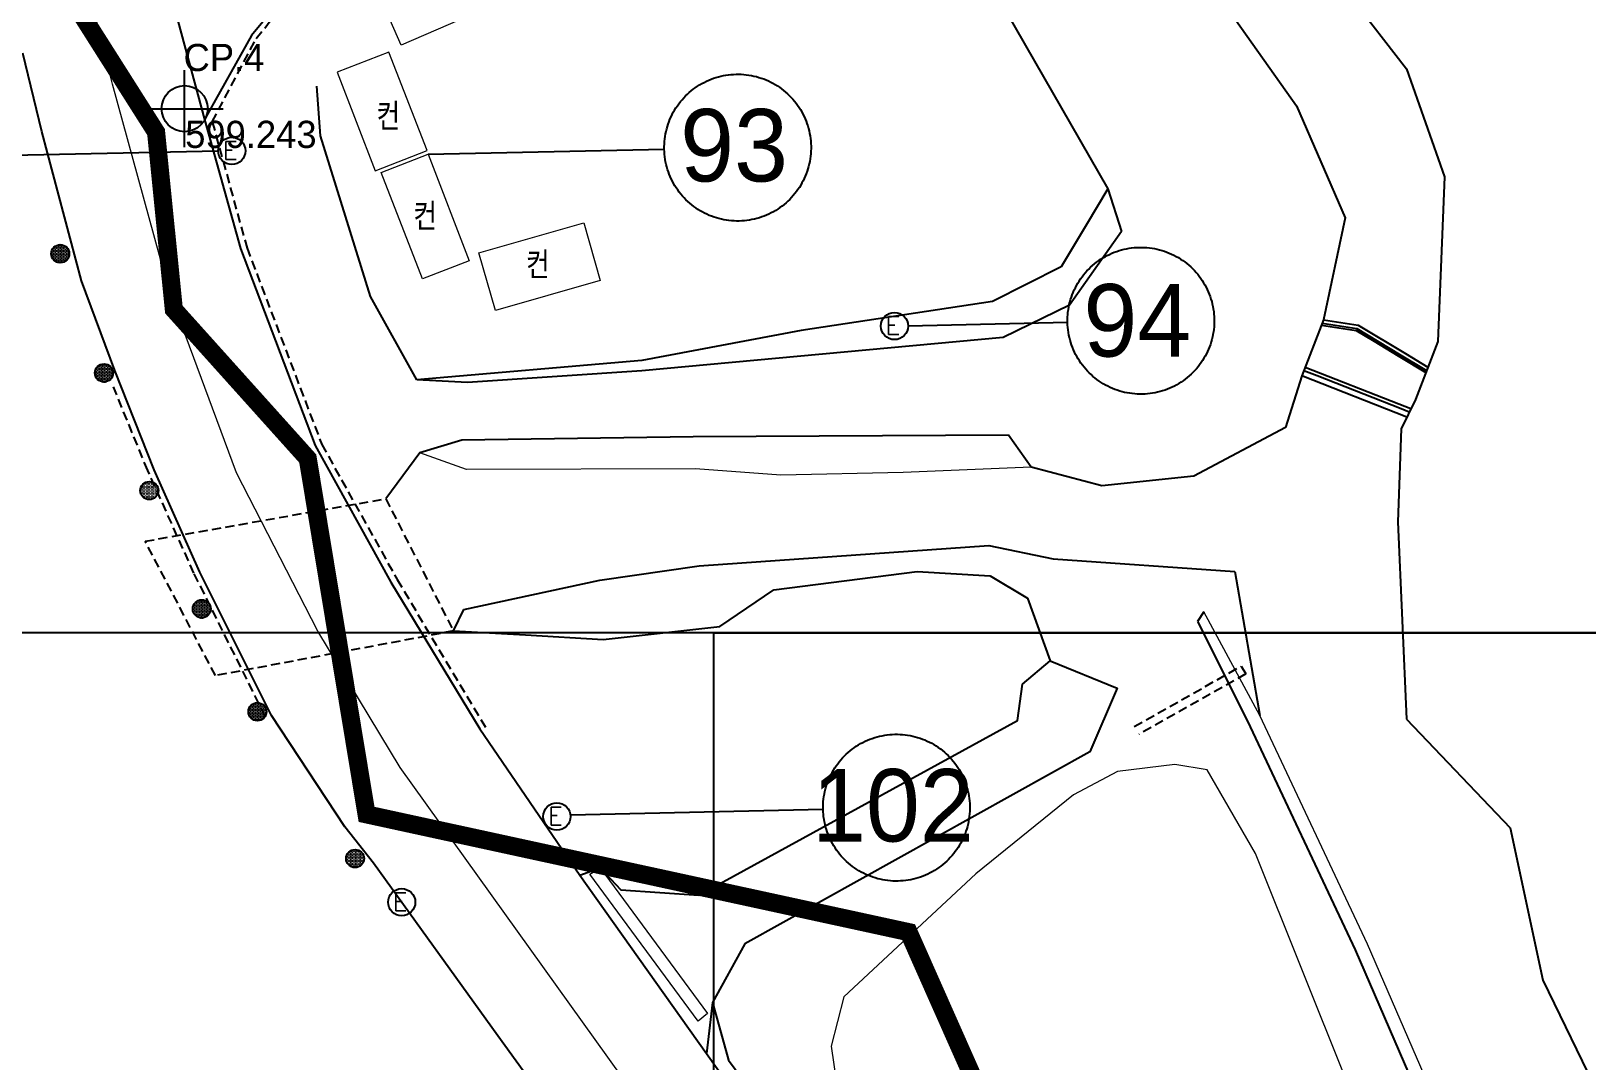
# Model space of a CAD drawing. Extents: x 296690 to 298491, y 586647 to 587790.
# Drawn here: x 297022 to 297107.9, y 587301.4 to 587358.2 of the extents above; entities that cross this region are included whole.
import ezdxf
from ezdxf.enums import TextEntityAlignment as Align

# ---------------------------------------------------------------- set-up
doc = ezdxf.new("R2010")
doc.units = 0
doc.header["$MEASUREMENT"] = 0
doc.linetypes.add('DASHED', pattern=[0.75, 0.5, -0.25])
doc.linetypes.add('PHANTOM2', pattern=[1.25, 0.625, -0.125, 0.125, -0.125, 0.125, -0.125])
for name, color, linetype in [('_0넘버링', 7, 'Continuous'), ('_조사구역', 6, 'Continuous'), ('가드레일', 114, 'Continuous'), ('갈매기표지판', 2, 'Continuous'), ('기준점', 1, 'Continuous'), ('낙차공', 6, 'Continuous'), ('도로_아스콘', 1, 'Continuous'), ('도로_콘크리트', 7, 'Continuous'), ('석축_상단', 25, 'SUKCHUK'), ('수로(관)', 144, 'DASHED'), ('수로(박스)', 5, 'DASHED'), ('옹벽_상단', 2, 'ONGBYUCK'), ('전력주', 2, 'Continuous'), ('지형_상단', 7, 'SUNGJEULTO'), ('지형_하단', 7, 'Continuous'), ('콘크리트', 7, 'Continuous'), ('현황 텍스트', 7, 'Continuous')]:
    doc.layers.add(name, color=color, linetype=linetype)
for name, color, linetype, lineweight in [('건물', 7, 'Continuous', 20), ('밭', 3, 'Continuous', 18), ('석축_하단', 30, 'Continuous', 18), ('스틸그레이팅', 140, 'Continuous', 18), ('중앙선', 2, 'Continuous', 18)]:
    doc.layers.add(name, color=color, linetype=linetype, lineweight=lineweight)
doc.styles.add('GHS', font='simplex.shx', dxfattribs={"bigfont": 'ngsw.shx'})
doc.styles.add('JKS_FONT', font='', dxfattribs={"height": 1.5})
doc.styles.add('sks-ghs', font='romans.shx', dxfattribs={"bigfont": 'ghs.shx'})
doc.styles.get('JKS_FONT').set_extended_font_data('Expo M')
doc.linetypes.add('ONGBYUCK', pattern='A,1,0,[")",sks-ghs,S=0.5,R=90,X=0.5,Y=0],2', length=3)
doc.linetypes.add('SUKCHUK', pattern='A,1,["V",sks-ghs,S=0.5,R=0,X=0.5,Y=0],0.25,["V",sks-ghs,S=0.5,R=0,X=0.5,Y=0],0.25,["V",sks-ghs,S=0.5,R=0,X=0.5,Y=0],1', length=2.5)
doc.linetypes.add('SUNGJEULTO', pattern='A,0.25,["|",sks-ghs,S=0.3,R=0,X=0.5,Y=0.1],0.55,["|",sks-ghs,S=0.15,R=0,X=0.5,Y=0.05],0.25', length=1.05)

# ---------------------------------------------------------------- blocks, each defined once
blk = doc.blocks.new('전력주')
at = {"layer": '전력주'}
blk.add_circle((0, 0), 0.75, dxfattribs=at)
at = {"layer": '전력주', "style": 'GHS'}
blk.add_text('E', height=1, rotation=359.99952, dxfattribs=at).set_placement((-0.496, -0.477))
blk = doc.blocks.new('갈매기표지판')
at = {"layer": '갈매기표지판'}
h = blk.add_hatch(dxfattribs=at)
h.set_pattern_fill('DOTS', color=256, scale=0.05, style=0)
h.set_pattern_definition([(0, (-231375.344, -556118.692), (0.0396875, 0.079375), [0, -0.079375])])
edge = h.paths.add_edge_path()
edge.add_arc((0, 0), 0.5, 0, 360)
blk.add_circle((0, 0), 0.5, dxfattribs=at)
blk = doc.blocks.new('기준점')
at = {"layer": '기준점', "linetype": 'Continuous'}
for p, q in [((0, -2.121), (0, 2.121)), ((-2.121, 0), (2.121, 0))]:
    blk.add_line(p, q, dxfattribs=at)
blk.add_circle((0, 0), 1.272, dxfattribs=at)

msp = doc.modelspace()

# ---------------------------------------------------------------- linework, layer by layer
for points in [[(297006.225, 587324.974), (297006.225, 587599.974), (297456.225, 587599.974), (297456.225, 587324.974), (297006.225, 587324.974)], [(297059.725, 587049.974), (297059.725, 587324.974), (297509.725, 587324.974), (297509.725, 587049.974), (297059.725, 587049.974)]]:
    msp.add_lwpolyline(points)
at = {"layer": '_0넘버링', "linetype": 'Continuous'}
for p, q in [((297032.37, 587351.551), (297012.337, 587351.121)), ((297043.954, 587351.375), (297056.987, 587351.654)), ((297070.442, 587341.915), (297079.241, 587342.104)), ((297051.806, 587314.942), (297065.752, 587315.241))]:
    msp.add_line(p, q, dxfattribs=at)
for points in [[(297056.987, 587351.654), (297056.987, 587351.795), (297056.991, 587351.937), (297057, 587352.078), (297057.015, 587352.218), (297057.034, 587352.358), (297057.058, 587352.498), (297057.087, 587352.636), (297057.12, 587352.773), (297057.159, 587352.909), (297057.202, 587353.044), (297057.25, 587353.177), (297057.302, 587353.308), (297057.359, 587353.438), (297057.421, 587353.565), (297057.486, 587353.69), (297057.557, 587353.813), (297057.631, 587353.933), (297057.71, 587354.051), (297057.792, 587354.165), (297057.879, 587354.277), (297057.969, 587354.386), (297058.063, 587354.491), (297058.161, 587354.593), (297058.263, 587354.692), (297058.367, 587354.787), (297058.475, 587354.878), (297058.586, 587354.966), (297058.7, 587355.049), (297058.817, 587355.129), (297058.937, 587355.204), (297059.059, 587355.275), (297059.183, 587355.342), (297059.31, 587355.405), (297059.439, 587355.463), (297059.57, 587355.516), (297059.703, 587355.565), (297059.837, 587355.609), (297059.973, 587355.649), (297060.11, 587355.683), (297060.248, 587355.713), (297060.387, 587355.738), (297060.527, 587355.759), (297060.667, 587355.774), (297060.808, 587355.784), (297060.95, 587355.79), (297061.091, 587355.791), (297061.232, 587355.786), (297061.373, 587355.777), (297061.514, 587355.763), (297061.654, 587355.744), (297061.794, 587355.72), (297061.932, 587355.691), (297062.069, 587355.657), (297062.205, 587355.619), (297062.34, 587355.575), (297062.473, 587355.528), (297062.604, 587355.475), (297062.734, 587355.418), (297062.861, 587355.357), (297062.986, 587355.291), (297063.109, 587355.221), (297063.229, 587355.146), (297063.346, 587355.068), (297063.461, 587354.985), (297063.573, 587354.898), (297063.682, 587354.808), (297063.787, 587354.714), (297063.889, 587354.616), (297063.988, 587354.515), (297064.083, 587354.41), (297064.174, 587354.302), (297064.261, 587354.191), (297064.345, 587354.077), (297064.424, 587353.96), (297064.5, 587353.841), (297064.571, 587353.718), (297064.638, 587353.594), (297064.7, 587353.467), (297064.758, 587353.338), (297064.812, 587353.207), (297064.861, 587353.075), (297064.905, 587352.94), (297064.945, 587352.805), (297064.979, 587352.668), (297065.009, 587352.529), (297065.034, 587352.39), (297065.055, 587352.25), (297065.07, 587352.11), (297065.08, 587351.969), (297065.086, 587351.828), (297065.086, 587351.686), (297065.082, 587351.545), (297065.073, 587351.404), (297065.058, 587351.263), (297065.039, 587351.123), (297065.015, 587350.984), (297064.987, 587350.845), (297064.953, 587350.708), (297064.914, 587350.572), (297064.871, 587350.437), (297064.823, 587350.304), (297064.771, 587350.173), (297064.714, 587350.044), (297064.653, 587349.916), (297064.587, 587349.791), (297064.516, 587349.669), (297064.442, 587349.548), (297064.363, 587349.431), (297064.281, 587349.316), (297064.194, 587349.204), (297064.104, 587349.096), (297064.01, 587348.99), (297063.912, 587348.888), (297063.811, 587348.79), (297063.706, 587348.695), (297063.598, 587348.603), (297063.487, 587348.516), (297063.373, 587348.432), (297063.256, 587348.353), (297063.136, 587348.277), (297063.014, 587348.206), (297062.89, 587348.139), (297062.763, 587348.077), (297062.634, 587348.019), (297062.503, 587347.965), (297062.37, 587347.917), (297062.236, 587347.872), (297062.1, 587347.833), (297061.963, 587347.798), (297061.825, 587347.768), (297061.686, 587347.743), (297061.546, 587347.723), (297061.406, 587347.707), (297061.265, 587347.697), (297061.123, 587347.692), (297060.982, 587347.691), (297060.841, 587347.695), (297060.7, 587347.705), (297060.559, 587347.719), (297060.419, 587347.738), (297060.28, 587347.762), (297060.141, 587347.791), (297060.004, 587347.824), (297059.868, 587347.863), (297059.733, 587347.906), (297059.6, 587347.954), (297059.469, 587348.006), (297059.34, 587348.063), (297059.212, 587348.125), (297059.087, 587348.191), (297058.964, 587348.261), (297058.844, 587348.335), (297058.727, 587348.414), (297058.612, 587348.496), (297058.5, 587348.583), (297058.392, 587348.673), (297058.286, 587348.768), (297058.184, 587348.865), (297058.085, 587348.967), (297057.99, 587349.071), (297057.899, 587349.179), (297057.812, 587349.29), (297057.728, 587349.404), (297057.649, 587349.521), (297057.573, 587349.641), (297057.502, 587349.763), (297057.435, 587349.888), (297057.373, 587350.014), (297057.315, 587350.143), (297057.261, 587350.274), (297057.212, 587350.407), (297057.168, 587350.541), (297057.129, 587350.677), (297057.094, 587350.814), (297057.064, 587350.952), (297057.039, 587351.091), (297057.019, 587351.231), (297057.003, 587351.372), (297056.993, 587351.513), (297056.987, 587351.654)], [(297079.241, 587342.104), (297079.24, 587342.245), (297079.244, 587342.386), (297079.254, 587342.527), (297079.268, 587342.668), (297079.287, 587342.808), (297079.311, 587342.948), (297079.34, 587343.086), (297079.373, 587343.223), (297079.412, 587343.359), (297079.455, 587343.494), (297079.503, 587343.627), (297079.555, 587343.758), (297079.612, 587343.888), (297079.674, 587344.015), (297079.74, 587344.14), (297079.81, 587344.263), (297079.884, 587344.383), (297079.963, 587344.5), (297080.045, 587344.615), (297080.132, 587344.727), (297080.223, 587344.836), (297080.317, 587344.941), (297080.414, 587345.043), (297080.516, 587345.142), (297080.62, 587345.237), (297080.728, 587345.328), (297080.839, 587345.415), (297080.954, 587345.499), (297081.07, 587345.579), (297081.19, 587345.654), (297081.312, 587345.725), (297081.437, 587345.792), (297081.563, 587345.854), (297081.692, 587345.912), (297081.823, 587345.966), (297081.956, 587346.015), (297082.09, 587346.059), (297082.226, 587346.099), (297082.363, 587346.133), (297082.501, 587346.163), (297082.64, 587346.188), (297082.78, 587346.209), (297082.921, 587346.224), (297083.062, 587346.234), (297083.203, 587346.24), (297083.344, 587346.24), (297083.486, 587346.236), (297083.627, 587346.227), (297083.767, 587346.212), (297083.907, 587346.193), (297084.047, 587346.169), (297084.185, 587346.141), (297084.322, 587346.107), (297084.458, 587346.068), (297084.593, 587346.025), (297084.726, 587345.977), (297084.857, 587345.925), (297084.987, 587345.868), (297085.114, 587345.807), (297085.239, 587345.741), (297085.362, 587345.671), (297085.482, 587345.596), (297085.6, 587345.517), (297085.714, 587345.435), (297085.826, 587345.348), (297085.935, 587345.258), (297086.04, 587345.164), (297086.142, 587345.066), (297086.241, 587344.965), (297086.336, 587344.86), (297086.427, 587344.752), (297086.515, 587344.641), (297086.598, 587344.527), (297086.678, 587344.41), (297086.753, 587344.29), (297086.824, 587344.168), (297086.891, 587344.044), (297086.954, 587343.917), (297087.012, 587343.788), (297087.065, 587343.657), (297087.114, 587343.524), (297087.158, 587343.39), (297087.198, 587343.254), (297087.232, 587343.117), (297087.262, 587342.979), (297087.288, 587342.84), (297087.308, 587342.7), (297087.323, 587342.56), (297087.334, 587342.419), (297087.339, 587342.277), (297087.34, 587342.136), (297087.335, 587341.995), (297087.326, 587341.854), (297087.312, 587341.713), (297087.293, 587341.573), (297087.269, 587341.434), (297087.24, 587341.295), (297087.206, 587341.158), (297087.168, 587341.022), (297087.124, 587340.887), (297087.077, 587340.754), (297087.024, 587340.623), (297086.967, 587340.494), (297086.906, 587340.366), (297086.84, 587340.241), (297086.77, 587340.118), (297086.695, 587339.998), (297086.617, 587339.881), (297086.534, 587339.766), (297086.447, 587339.654), (297086.357, 587339.546), (297086.263, 587339.44), (297086.165, 587339.338), (297086.064, 587339.239), (297085.959, 587339.144), (297085.851, 587339.053), (297085.74, 587338.966), (297085.626, 587338.882), (297085.509, 587338.803), (297085.39, 587338.727), (297085.267, 587338.656), (297085.143, 587338.589), (297085.016, 587338.527), (297084.887, 587338.469), (297084.756, 587338.415), (297084.624, 587338.366), (297084.489, 587338.322), (297084.354, 587338.283), (297084.217, 587338.248), (297084.078, 587338.218), (297083.939, 587338.193), (297083.799, 587338.173), (297083.659, 587338.157), (297083.518, 587338.147), (297083.377, 587338.141), (297083.235, 587338.141), (297083.094, 587338.145), (297082.953, 587338.154), (297082.812, 587338.169), (297082.672, 587338.188), (297082.533, 587338.212), (297082.394, 587338.241), (297082.257, 587338.274), (297082.121, 587338.313), (297081.986, 587338.356), (297081.853, 587338.404), (297081.722, 587338.456), (297081.593, 587338.513), (297081.465, 587338.575), (297081.34, 587338.64), (297081.218, 587338.711), (297081.097, 587338.785), (297080.98, 587338.864), (297080.865, 587338.946), (297080.753, 587339.033), (297080.645, 587339.123), (297080.539, 587339.217), (297080.437, 587339.315), (297080.339, 587339.417), (297080.244, 587339.521), (297080.152, 587339.629), (297080.065, 587339.74), (297079.981, 587339.854), (297079.902, 587339.971), (297079.826, 587340.091), (297079.755, 587340.213), (297079.688, 587340.337), (297079.626, 587340.464), (297079.568, 587340.593), (297079.514, 587340.724), (297079.466, 587340.857), (297079.421, 587340.991), (297079.382, 587341.127), (297079.347, 587341.264), (297079.317, 587341.402), (297079.292, 587341.541), (297079.272, 587341.681), (297079.256, 587341.822), (297079.246, 587341.962), (297079.241, 587342.104)], [(297065.752, 587315.241), (297065.751, 587315.382), (297065.755, 587315.523), (297065.765, 587315.664), (297065.779, 587315.805), (297065.798, 587315.945), (297065.822, 587316.084), (297065.851, 587316.223), (297065.885, 587316.36), (297065.923, 587316.496), (297065.966, 587316.631), (297066.014, 587316.764), (297066.066, 587316.895), (297066.123, 587317.025), (297066.185, 587317.152), (297066.251, 587317.277), (297066.321, 587317.4), (297066.395, 587317.52), (297066.474, 587317.637), (297066.557, 587317.752), (297066.643, 587317.864), (297066.734, 587317.972), (297066.828, 587318.078), (297066.926, 587318.18), (297067.027, 587318.279), (297067.132, 587318.374), (297067.239, 587318.465), (297067.351, 587318.552), (297067.465, 587318.636), (297067.581, 587318.715), (297067.701, 587318.791), (297067.823, 587318.862), (297067.948, 587318.929), (297068.075, 587318.991), (297068.203, 587319.049), (297068.334, 587319.103), (297068.467, 587319.152), (297068.601, 587319.196), (297068.737, 587319.235), (297068.874, 587319.27), (297069.012, 587319.3), (297069.151, 587319.325), (297069.291, 587319.345), (297069.432, 587319.361), (297069.573, 587319.371), (297069.714, 587319.377), (297069.855, 587319.377), (297069.997, 587319.373), (297070.138, 587319.364), (297070.278, 587319.349), (297070.418, 587319.33), (297070.558, 587319.306), (297070.696, 587319.277), (297070.834, 587319.244), (297070.97, 587319.205), (297071.104, 587319.162), (297071.237, 587319.114), (297071.369, 587319.062), (297071.498, 587319.005), (297071.625, 587318.944), (297071.75, 587318.878), (297071.873, 587318.807), (297071.993, 587318.733), (297072.111, 587318.654), (297072.225, 587318.572), (297072.337, 587318.485), (297072.446, 587318.395), (297072.551, 587318.301), (297072.653, 587318.203), (297072.752, 587318.101), (297072.847, 587317.997), (297072.938, 587317.889), (297073.026, 587317.778), (297073.109, 587317.664), (297073.189, 587317.547), (297073.264, 587317.427), (297073.335, 587317.305), (297073.402, 587317.181), (297073.465, 587317.054), (297073.523, 587316.925), (297073.576, 587316.794), (297073.625, 587316.661), (297073.669, 587316.527), (297073.709, 587316.391), (297073.744, 587316.254), (297073.773, 587316.116), (297073.799, 587315.977), (297073.819, 587315.837), (297073.834, 587315.697), (297073.845, 587315.556), (297073.85, 587315.414), (297073.851, 587315.273), (297073.846, 587315.132), (297073.837, 587314.991), (297073.823, 587314.85), (297073.804, 587314.71), (297073.78, 587314.571), (297073.751, 587314.432), (297073.717, 587314.295), (297073.679, 587314.159), (297073.636, 587314.024), (297073.588, 587313.891), (297073.535, 587313.76), (297073.478, 587313.63), (297073.417, 587313.503), (297073.351, 587313.378), (297073.281, 587313.255), (297073.206, 587313.135), (297073.128, 587313.018), (297073.045, 587312.903), (297072.959, 587312.791), (297072.868, 587312.683), (297072.774, 587312.577), (297072.676, 587312.475), (297072.575, 587312.376), (297072.47, 587312.281), (297072.362, 587312.19), (297072.251, 587312.103), (297072.137, 587312.019), (297072.02, 587311.94), (297071.901, 587311.864), (297071.778, 587311.793), (297071.654, 587311.726), (297071.527, 587311.664), (297071.398, 587311.606), (297071.267, 587311.552), (297071.135, 587311.503), (297071, 587311.459), (297070.865, 587311.42), (297070.728, 587311.385), (297070.589, 587311.355), (297070.45, 587311.33), (297070.31, 587311.31), (297070.17, 587311.294), (297070.029, 587311.284), (297069.888, 587311.278), (297069.746, 587311.278), (297069.605, 587311.282), (297069.464, 587311.291), (297069.323, 587311.306), (297069.183, 587311.325), (297069.044, 587311.349), (297068.905, 587311.378), (297068.768, 587311.411), (297068.632, 587311.45), (297068.497, 587311.493), (297068.364, 587311.541), (297068.233, 587311.593), (297068.104, 587311.65), (297067.976, 587311.711), (297067.851, 587311.777), (297067.729, 587311.848), (297067.609, 587311.922), (297067.491, 587312.001), (297067.376, 587312.083), (297067.265, 587312.17), (297067.156, 587312.26), (297067.05, 587312.354), (297066.948, 587312.452), (297066.85, 587312.554), (297066.755, 587312.658), (297066.663, 587312.766), (297066.576, 587312.877), (297066.492, 587312.991), (297066.413, 587313.108), (297066.338, 587313.228), (297066.266, 587313.35), (297066.199, 587313.474), (297066.137, 587313.601), (297066.079, 587313.73), (297066.025, 587313.861), (297065.977, 587313.994), (297065.932, 587314.128), (297065.893, 587314.264), (297065.858, 587314.401), (297065.828, 587314.539), (297065.803, 587314.678), (297065.783, 587314.818), (297065.768, 587314.958), (297065.757, 587315.099), (297065.752, 587315.241)]]:
    msp.add_lwpolyline(points, dxfattribs=at)
at = {"layer": '_조사구역', "color": 1, "linetype": 'PHANTOM2', "ltscale": 10, "const_width": 1, "flags": 128}
msp.add_lwpolyline([(296888.84, 587577.288), (296916.15, 587564.873), (296917.156, 587546.984), (296944.065, 587499.885), (296962.635, 587506.346), (296964.436, 587470.578), (296997.022, 587434.803), (296987.353, 587416.457), (297013.514, 587382.868), (297017.844, 587370.082), (297028.94, 587352.598), (297029.921, 587342.814), (297037.311, 587334.588), (297040.557, 587314.959), (297070.471, 587308.463), (297100.618, 587240.515), (296816.881, 587204.005), (296810.029, 587153.667), (296842.845, 587123.71), (296813.171, 587102.466), (296801.867, 587080.632), (296792.419, 587066.551), (296780.993, 587053.961), (296729.305, 587013.642), (296789.936, 586992.349), (296824.611, 587004.256), (296850.226, 586942.239), (296893.717, 586957.017), (296943.194, 587021.665), (296972.088, 586999.951), (296986.997, 586998.05), (297023.229, 586997.93), (297046.89, 586904.339), (297072.383, 586919.28), (297092.125, 586914.812), (297140.05, 586929.391), (297161.257, 587039.311), (297169.671, 587043.404), (297143.685, 587095.584), (297202.292, 587171.684), (297208.17, 587171.557), (297223.301, 587185.232), (297231.661, 587208.891), (297261.643, 587209.686), (297274.458, 587204.563), (297288.677, 587207.286), (297312.555, 587205.401), (297330.386, 587243.47), (297352.249, 587274.947), (297366.209, 587284.267), (297417.024, 587287.724), (297445.099, 587268.295), (297503.611, 587227.814), (297523.959, 587277.06), (297579.61, 587285.311), (297639.295, 587334.834), (297716.688, 587369.953), (297740.275, 587286.158), (297825.46, 587201.844), (297873.057, 587112.588), (297985.437, 587163.709), (298083.124, 587194.825), (298077.656, 587264.112), (298068.85, 587288.67), (298075.494, 587302.919), (298064.34, 587344.326), (298031.595, 587377.113), (298044.642, 587441.817), (298042.935, 587499.779), (298028.924, 587538.447), (298039.335, 587564.951), (298043.456, 587576.457), (298029.629, 587619.829), (298018.435, 587640.961), (298021.43, 587663.041), (298018.737, 587675.868), (298016.579, 587686.142), (298003.655, 587699.071), (297992.44, 587709.096), (297988.831, 587725.126), (297944.082, 587728.987), (297800.523, 587643.823), (297772.384, 587662.14), (297757.377, 587592.19), (297693.211, 587575.357), (297656.542, 587574.021), (297572.22, 587570.948), (297613.4, 587635.683), (297629.044, 587661.258), (297639.974, 587676.971), (297661.047, 587707.24), (297598.567, 587775.352), (297577.802, 587771.53), (297529.249, 587759.188), (297490.272, 587737.052), (297479.323, 587721.326), (297454.967, 587717.473), (297250.911, 587692.793), (297212.293, 587661.658), (297187.562, 587688.509), (297176.046, 587696.222), (297149.457, 587697.294), (297117.931, 587719.012), (297086.049, 587732.635), (297066.449, 587740.817), (297055.849, 587761.216), (297045.644, 587752.776), (296998.563, 587747.178), (296975.925, 587745.763), (296966.615, 587742.511), (296946.705, 587733.469), (296916.68, 587715.593), (296875.894, 587729.391), (296872.69, 587730.047), (296872.404, 587730.106), (296864.881, 587731.647), (296743.314, 587733.686), (296691.621, 587698.849), (296718.089, 587653.845), (296730.153, 587649.14), (296737.491, 587637.803), (296758.711, 587639.514), (296767.472, 587630.151), (296786.923, 587626.974), (296789.392, 587586.726), (296810.548, 587586.515), (296815.908, 587576.909), (296842.387, 587563.912), (296888.84, 587577.288)], dxfattribs=at)
at = {"layer": '가드레일', "linetype": 'DASHED'}
for p, q in [((297034.465, 587357.754), (297037.996, 587362.165)), ((297032.042, 587353.162), (297034.465, 587357.754)), ((297032.042, 587353.162), (297033.959, 587346.193)), ((297033.959, 587346.193), (297038.084, 587335.372)), ((297028.48, 587333.932), (297026.588, 587338.545)), ((297038.084, 587335.372), (297042.242, 587327.921)), ((297031.033, 587328.262), (297028.48, 587333.932)), ((297034.95, 587320.398), (297031.033, 587328.262)), ((297042.242, 587327.921), (297047.145, 587319.709))]:
    msp.add_line(p, q, dxfattribs=at)
at = {"layer": '건물'}
for points in [[(297048.334, 587359.952), (297042.459, 587357.395), (297041.249, 587360.174), (297047.124, 587362.732), (297048.334, 587359.952)], [(297038.929, 587355.899), (297041.034, 587350.465), (297043.898, 587351.574), (297041.793, 587357.008), (297038.929, 587355.899)], [(297043.636, 587344.499), (297041.362, 587350.371), (297043.954, 587351.375), (297046.228, 587345.503), (297043.636, 587344.499)], [(297046.762, 587345.939), (297052.543, 587347.6), (297053.457, 587344.42), (297047.676, 587342.759), (297046.762, 587345.939)]]:
    msp.add_lwpolyline(points, dxfattribs=at)
at = {"layer": '낙차공'}
msp.add_line((297097.964, 587336.878), (297092.174, 587339.143), dxfattribs=at)
for points in [[(297093.256, 587341.954), (297095.18, 587341.66), (297096.16, 587341.068), (297097.495, 587340.262), (297099.019, 587339.342)], [(297093.293, 587342.05), (297095.215, 587341.756), (297097.547, 587340.348), (297099.055, 587339.437)], [(297093.367, 587342.241), (297095.284, 587341.948), (297097.887, 587340.376), (297099.129, 587339.626)], [(297098.1, 587337.155), (297097.651, 587337.331), (297093.016, 587339.144), (297092.284, 587339.43)], [(297098.189, 587337.336), (297097.527, 587337.594), (297092.357, 587339.617)]]:
    msp.add_lwpolyline(points, dxfattribs=at)
at = {"layer": '도로_아스콘'}
for p, q in [((297027.934, 587366.973), (297031.611, 587353.292)), ((297022.629, 587352.637), (297021.583, 587356.948)), ((297031.611, 587353.292), (297033.602, 587346.184)), ((297024.834, 587344.384), (297022.629, 587352.637)), ((297033.602, 587346.184), (297037.724, 587335.317)), ((297026.656, 587339.449), (297024.834, 587344.384)), ((297028.842, 587333.957), (297026.656, 587339.449)), ((297037.724, 587335.317), (297041.9, 587327.777)), ((297031.354, 587328.314), (297028.842, 587333.957)), ((297035.319, 587320.421), (297031.354, 587328.314)), ((297041.9, 587327.777), (297046.801, 587319.686)), ((297039.355, 587314.27), (297035.319, 587320.421)), ((297046.801, 587319.686), (297052.331, 587311.596)), ((297040.933, 587312.263), (297039.355, 587314.27)), ((297047.797, 587302.734), (297040.933, 587312.263)), ((297052.331, 587311.596), (297059.318, 587301.764)), ((297055.46, 587292.235), (297047.797, 587302.734)), ((297059.318, 587301.764), (297069.365, 587287.775))]:
    msp.add_line(p, q, dxfattribs=at)
at = {"layer": '도로_콘크리트'}
msp.add_lwpolyline([(297052.331, 587311.596), (297053.451, 587312.008), (297054.585, 587310.796), (297058.899, 587310.508), (297076.48, 587320.142), (297076.765, 587322.146), (297078.284, 587323.431), (297081.981, 587321.916), (297080.475, 587318.415), (297061.44, 587307.814), (297059.648, 587304.588), (297059.318, 587301.764)], dxfattribs=at)
at = {"layer": '밭'}
msp.add_lwpolyline([(297097.13, 587261.344), (297102.009, 587273.303), (297102.19, 587276.138), (297094.698, 587300.128), (297089.616, 587312.808), (297086.95, 587317.42), (297085.17, 587317.717), (297081.992, 587317.325), (297079.571, 587316.035), (297074.178, 587311.674), (297066.888, 587304.887), (297066.205, 587302.17), (297066.683, 587298.885), (297075.932, 587287.183), (297083.908, 587275.825), (297093.769, 587259.151), (297095.211, 587258.796), (297096.899, 587260.259), (297097.13, 587261.344)], dxfattribs=at)
at = {"layer": '석축_상단'}
for p, q in [((297081.459, 587349.469), (297082.219, 587347.106)), ((297082.219, 587347.106), (297079.357, 587343.042)), ((297079.357, 587343.042), (297075.69, 587341.274)), ((297075.69, 587341.274), (297055.745, 587339.432)), ((297055.745, 587339.432), (297046.133, 587338.786)), ((297046.133, 587338.786), (297043.338, 587338.923)), ((297058.588, 587335.786), (297045.82, 587335.611)), ((297075.981, 587335.877), (297058.588, 587335.786)), ((297077.229, 587334.12), (297075.981, 587335.877)), ((297045.82, 587335.611), (297043.495, 587334.904)), ((297086.768, 587326.131), (297086.418, 587325.607)), ((297086.418, 587325.607), (297089.183, 587320.1)), ((297089.183, 587320.1), (297095.113, 587307.494)), ((297095.113, 587307.494), (297099.949, 587296.351))]:
    msp.add_line(p, q, dxfattribs=at)
at = {"layer": '석축_하단'}
for p, q in [((297046.077, 587333.983), (297043.495, 587334.904)), ((297058.709, 587334.027), (297046.077, 587333.983)), ((297063.419, 587333.667), (297058.709, 587334.027)), ((297077.229, 587334.12), (297070.179, 587333.825)), ((297070.179, 587333.825), (297063.419, 587333.667)), ((297089.861, 587320.42), (297086.768, 587326.131)), ((297095.796, 587307.802), (297089.861, 587320.42)), ((297100.638, 587296.647), (297095.796, 587307.802))]:
    msp.add_line(p, q, dxfattribs=at)
at = {"layer": '수로(관)'}
msp.add_lwpolyline([(297082.929, 587319.801), (297088.834, 587323.139), (297089.08, 587322.703), (297083.175, 587319.366)], dxfattribs=at)
at = {"layer": '수로(박스)'}
msp.add_lwpolyline([(297028.343, 587330.025), (297041.615, 587332.372), (297045.353, 587325.075), (297032.218, 587322.616), (297028.343, 587330.025)], dxfattribs=at)
at = {"layer": '스틸그레이팅'}
for p, q in [((297052.873, 587311.659), (297053.451, 587312.008)), ((297058.863, 587303.546), (297052.873, 587311.659)), ((297053.451, 587312.008), (297059.376, 587303.965)), ((297059.376, 587303.965), (297058.863, 587303.546))]:
    msp.add_line(p, q, dxfattribs=at)
at = {"layer": '옹벽_상단'}
for p, q in [((297043.495, 587334.904), (297041.615, 587332.372)), ((297045.353, 587325.075), (297049.32, 587324.862))]:
    msp.add_line(p, q, dxfattribs=at)
at = {"layer": '중앙선'}
for p, q in [((297026.541, 587355.247), (297024.013, 587365.244)), ((297029.7, 587343.712), (297026.541, 587355.247)), ((297033.382, 587333.802), (297029.7, 587343.712)), ((297037.862, 587325.067), (297033.382, 587333.802)), ((297042.404, 587317.539), (297037.862, 587325.067)), ((297056.162, 587298.388), (297042.404, 587317.539))]:
    msp.add_line(p, q, dxfattribs=at)
at = {"layer": '지형_상단'}
for p, q in [((297073.283, 587363.719), (297081.459, 587349.469)), ((297038.006, 587352.388), (297037.808, 587355.14)), ((297040.778, 587343.526), (297038.006, 587352.388)), ((297081.459, 587349.469), (297080.265, 587347.469)), ((297080.265, 587347.469), (297078.895, 587345.169)), ((297078.895, 587345.169), (297075.102, 587343.261)), ((297043.338, 587338.923), (297040.778, 587343.526)), ((297075.102, 587343.261), (297064.551, 587341.649)), ((297064.551, 587341.649), (297055.752, 587340.001)), ((297055.752, 587340.001), (297043.338, 587338.923)), ((297063.03, 587327.342), (297070.939, 587328.352)), ((297070.939, 587328.352), (297074.973, 587328.121)), ((297074.973, 587328.121), (297077.042, 587326.893)), ((297060.05, 587325.323), (297063.03, 587327.342)), ((297077.042, 587326.893), (297078.284, 587323.431)), ((297053.622, 587324.6), (297060.05, 587325.323)), ((297049.32, 587324.862), (297053.622, 587324.6)), ((297059.648, 587304.588), (297060.535, 587301.394)), ((297060.535, 587301.394), (297070.195, 587288.386))]:
    msp.add_line(p, q, dxfattribs=at)
at = {"layer": '지형_하단'}
for p, q in [((297086.268, 587361.987), (297091.887, 587354.04)), ((297093.62, 587361.689), (297097.956, 587356.095)), ((297097.956, 587356.095), (297100.041, 587350.132)), ((297091.887, 587354.04), (297094.565, 587347.869)), ((297100.041, 587350.132), (297099.679, 587341.047)), ((297094.565, 587347.869), (297093.367, 587342.241)), ((297093.367, 587342.241), (297092.174, 587339.143)), ((297099.679, 587341.047), (297098.438, 587337.843)), ((297092.174, 587339.143), (297091.27, 587336.303)), ((297098.438, 587337.843), (297097.647, 587336.235)), ((297091.27, 587336.303), (297086.204, 587333.625)), ((297097.647, 587336.235), (297097.465, 587331.096)), ((297081.134, 587333.087), (297077.229, 587334.12)), ((297086.204, 587333.625), (297081.134, 587333.087)), ((297097.465, 587331.096), (297097.943, 587320.213)), ((297058.912, 587328.662), (297074.904, 587329.787)), ((297074.904, 587329.787), (297078.454, 587329.059)), ((297078.454, 587329.059), (297088.483, 587328.36)), ((297053.426, 587327.875), (297058.912, 587328.662)), ((297088.483, 587328.36), (297089.861, 587320.42)), ((297045.933, 587326.257), (297053.426, 587327.875)), ((297045.353, 587325.075), (297045.933, 587326.257)), ((297097.943, 587320.213), (297103.664, 587314.216)), ((297103.664, 587314.216), (297105.473, 587305.813)), ((297105.473, 587305.813), (297110.188, 587296.128))]:
    msp.add_line(p, q, dxfattribs=at)
at = {"layer": '콘크리트'}
for p, q in [((297037.845, 587362.389), (297034.216, 587357.923)), ((297034.216, 587357.923), (297031.611, 587353.292))]:
    msp.add_line(p, q, dxfattribs=at)

# ---------------------------------------------------------------- block references
at = {"layer": '갈매기표지판'}
for p in [(297023.653, 587345.888), (297026.067, 587339.309), (297028.569, 587332.822), (297031.461, 587326.296), (297034.535, 587320.622), (297039.923, 587312.521)]:
    msp.add_blockref('갈매기표지판', p, dxfattribs=at)
at = {"layer": '기준점'}
msp.add_blockref('기준점', (297030.516, 587353.89), dxfattribs=at)
at = {"layer": '전력주'}
for p in [(297033.12, 587351.56), (297069.692, 587341.9), (297051.062, 587314.841), (297042.496, 587310.113)]:
    msp.add_blockref('전력주', p, dxfattribs=at)

# ---------------------------------------------------------------- texts
at = {"layer": '_0넘버링', "style": 'JKS_FONT'}
for s, p in [('93', (297060.84, 587351.874)), ('94', (297083.093, 587342.214)), ('102', (297069.605, 587315.461))]:
    msp.add_text(s, height=4, dxfattribs=at).set_placement(p, align=Align.MIDDLE_CENTER)
at = {"layer": '기준점', "char_height": 1.5, "attachment_point": 7, "style": 'JKS_FONT'}
for s, insert in [('CP.4', (297030.458, 587355.942)), ('599.243', (297030.548, 587351.701))]:
    msp.add_mtext(s, dxfattribs=dict(at, insert=insert))
at = {"layer": '현황 텍스트', "char_height": 1.5, "attachment_point": 7, "style": 'GHS'}
for insert in [(297041.1, 587352.701), (297043.132, 587347.181), (297049.354, 587344.502)]:
    msp.add_mtext('컨', dxfattribs=dict(at, insert=insert))

doc.saveas('drawing.dxf')
